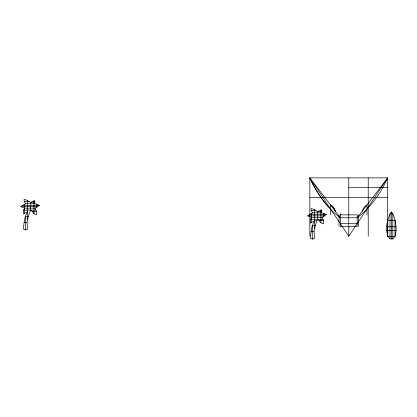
<?xml version="1.0" encoding="UTF-8"?>
<svg xmlns="http://www.w3.org/2000/svg" width="417" height="417" viewBox="0 0 417 417"><rect width="100%" height="100%" fill="white"/><g stroke="black" fill="none" stroke-linecap="round" stroke-linejoin="round"><path stroke-width="0.63" d="M35.106 208.166L36.67 211.419L36.581 214.682L33.965 213.686L32.161 211.419L30.556 210.116L30.78 202.693L31.259 202.136L34.804 200.582L34.804 202.136L33.965 203.699L25.75 203.699L22.257 205.503L20.85 206.723L24.666 208.166L35.106 208.166L39.36 205.503L36.826 204.09L33.965 203.699M322.075 217.335L323.639 220.588L323.545 223.856L320.934 222.86L319.13 220.588L317.519 219.285L317.749 211.862L318.223 211.304L321.768 209.751L321.768 211.304L320.934 212.868L312.714 212.868L309.221 214.677L307.814 215.891L311.629 217.335L322.075 217.335L326.329 214.677L323.79 213.259L320.934 212.868M24.666 208.166L23.503 210.116L23.503 213.999L27.663 211.664L25.322 216.282L24.103 222.485L23.383 229.089L25.322 229.944L27.736 229.105L27.048 222.485L28.314 216.392L30.556 210.116M316.967 220.833L314.627 220.833L312.286 225.451L311.066 231.654L310.347 238.263L312.286 239.118L314.699 238.274L314.011 231.654L315.283 225.561L317.519 219.285M396.15 230.492L395.029 236.413L392.819 238.925L389.999 238.925L387.789 236.413C385.449 228.297 386.861 218.836 391.412 211.883C395.238 217.043 396.067 224.169 396.15 230.492L386.668 230.492M314.627 220.833L310.472 223.168L310.472 219.285L311.629 217.335M387.685 236.272L387.685 177.882A119.757 80.127 90 0 1 368.831 207.15L366.037 210.085A119.757 80.127 -90 0 1 357.197 217.783L340.329 217.783L309.836 177.882L348.763 236.272L387.685 177.882L309.836 177.882L309.836 236.272M357.197 217.783L387.685 177.882M348.763 187.614L387.685 187.614M309.836 197.345L387.685 197.345M30.78 202.693L27.663 200.577L24.144 199.321L24.144 201.5L29.023 201.5M31.259 202.136L34.804 202.136M22.257 205.503L39.36 205.503M20.85 206.723L37.645 206.723M23.503 210.116L36.044 210.116M317.749 211.862L314.627 209.746L311.108 208.495L311.108 210.668L315.987 210.668M318.223 211.304L321.768 211.304M32.161 211.419L36.67 211.419M392.819 213.535L389.999 213.535L389.999 238.925M309.221 214.677L326.329 214.677M340.329 214.859L357.197 214.859L357.197 226.54L340.329 226.54L340.329 213.697M307.814 215.891L324.608 215.891M310.472 219.285L323.008 219.285M319.13 220.588L323.639 220.588M24.103 222.485L27.048 222.485M340.329 223.621L357.197 223.621M386.668 226.796L396.15 226.796M311.066 231.654L314.011 231.654M315.283 225.561L312.286 225.451L312.286 239.118M28.314 216.392L25.322 216.282L25.322 229.944M328.69 207.15A119.757 80.127 90 0 1 309.836 177.882A119.757 80.127 -90 0 0 328.69 207.15L331.484 210.085A119.757 80.127 90 0 0 340.329 217.783M311.108 210.668L312.714 212.868M24.144 201.5L25.75 203.699M392.819 213.337L392.819 238.925M391.412 211.883L391.412 238.925M368.221 177.882L368.221 236.272M366.991 214.692L366.991 204.961A12.651 8.465 90 0 0 362.092 211.372M358.49 214.859L358.49 226.54M348.763 177.882L348.763 236.272M339.031 214.859L339.031 226.54M330.53 204.961A12.651 8.465 90 0 1 335.43 211.372A12.651 8.465 -90 0 0 330.53 204.961L330.53 214.692M323.79 213.259L323.79 216.444M320.934 210.116L320.934 222.86M314.627 209.746L314.627 228.709M311.629 213.494L311.629 222.516M36.826 204.09L36.826 207.275M33.965 200.947L33.965 213.686M27.663 200.577L27.663 219.54M24.666 204.325L24.666 213.348M395.029 220.28L387.789 220.28L387.789 236.413L395.029 236.413L395.029 220.28"/></g></svg>
